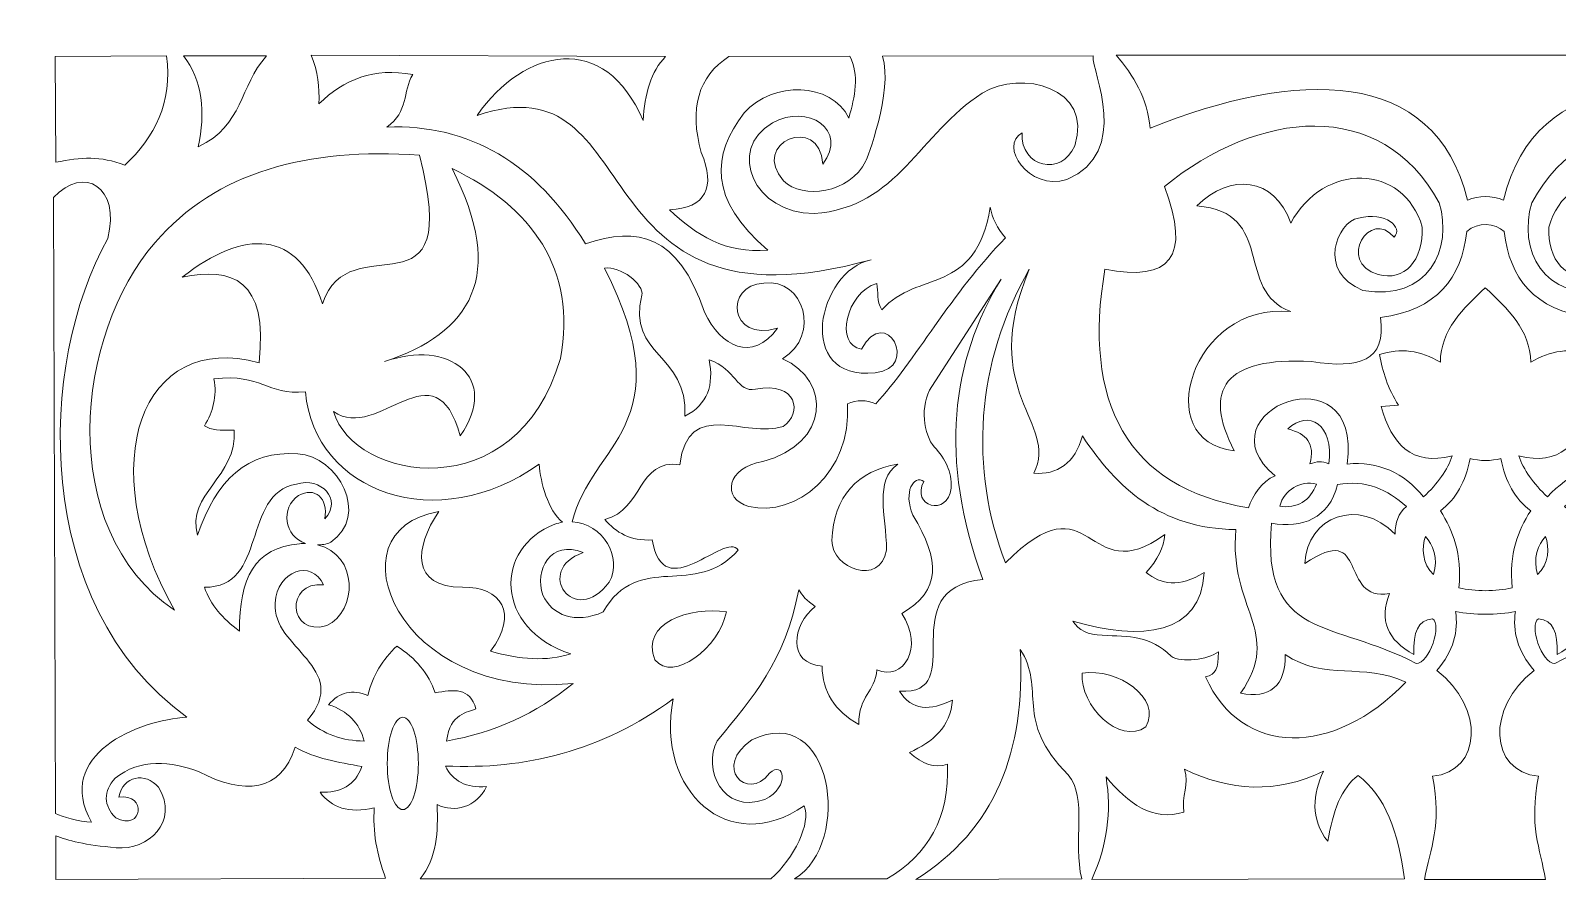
# Model space of a CAD drawing. Header units: centimetres. Extents: x -141 to 141, y -85 to 87.
# Drawn here: x -141.2 to 7, y -84.6 to -2.2 of the extents above; entities that cross this region are included whole.
import ezdxf

# ---------------------------------------------------------------- set-up
doc = ezdxf.new("R2010")
doc.units = ezdxf.units.CM
doc.header["$MEASUREMENT"] = 0
doc.layers.add('layer 1', color=7, linetype='Continuous')

msp = doc.modelspace()

# ---------------------------------------------------------------- linework, layer by layer
at = {"layer": 'layer 1', "color": 177, "lineweight": 9}
msp.add_ellipse((-105.09187, -73.33077), major_axis=(0, 4.47896), ratio=0.336502224, dxfattribs=at)
for points, knots in [([(-113.99795, -4.59112), (-113.27625, -6.16695), (-113.18507, -7.71168), (-113.23066, -9.31891), (-113.23066, -9.31891), (-110.81507, -6.92057), (-107.8646, -5.77394), (-104.13276, -6.45735), (-104.13276, -6.45735), (-105.13759, -8.1576), (-104.49822, -10.04462), (-106.65386, -11.5584), (-106.65386, -11.5584), (-98.61572, -11.268), (-92.18516, -15.04174), (-87.36192, -22.88022), (-87.36192, -22.88022), (-82.28782, -21.23099), (-78.41922, -21.90394), (-75.79772, -29.53646), (-75.79772, -29.53646), (-74.25442, -32.87606), (-71.16668, -34.41483), (-68.72766, -31.09166), (-68.72766, -31.09166), (-73.43745, -32.4284), (-73.95209, -26.91734), (-70.03969, -26.70484), (-70.03969, -26.70484), (-66.18427, -26.20587), (-64.45761, -31.74426), (-68.23107, -34.04537), (-68.23107, -34.04537), (-63.48671, -36.17613), (-63.60669, -42.27293), (-70.15263, -44.03089), (-70.15263, -44.03089), (-73.64502, -44.53814), (-74.1977, -47.67092), (-71.4954, -48.38689), (-71.4954, -48.38689), (-66.96501, -49.50547), (-61.49305, -45.09423), (-61.93163, -38.43218), (-61.93163, -38.43218), (-61.01836, -37.99571), (-60.10509, -38.04687), (-59.1913, -38.43218), (-59.1913, -38.43218), (-55.43461, -34.36265), (-51.81494, -27.62241), (-46.58577, -22.32035), (-46.58577, -22.32035), (-47.40787, -21.36674), (-47.90113, -20.37127), (-48.06555, -19.33438), (-48.06555, -19.33438), (-49.51716, -27.97124), (-55.08951, -25.39978), (-58.58843, -29.28763), (-58.58843, -29.28763), (-59.13662, -28.43736), (-58.91727, -27.58723), (-59.08169, -26.73711), (-59.08169, -26.73711), (-62.07864, -27.63665), (-63.20243, -32.75441), (-60.56147, -33.11327), (-60.56147, -33.11327), (-58.20798, -28.63895), (-54.84583, -34.9747), (-59.24611, -35.41495), (-59.24611, -35.41495), (-67.1617, -36.23572), (-64.79285, -25.50443), (-59.62976, -24.43542), (-59.62976, -24.43542), (-88.49468, -32.46023), (-80.96657, -4.71059), (-97.8848, -10.43866), (-97.8848, -10.43866), (-93.33136, -3.86294), (-85.46661, -2.19059), (-81.77164, -10.93632), (-81.77164, -10.93632), (-81.60415, -8.33434), (-80.98988, -6.15126), (-79.57938, -4.71553), (-79.57938, -4.71553), (-79.57938, -4.71553), (-113.99795, -4.59112), (-113.99795, -4.59112)], [0, 0, 0, 0, 0.041666667, 0.041666667, 0.041666667, 0.041666667, 0.083333333, 0.083333333, 0.083333333, 0.083333333, 0.125, 0.125, 0.125, 0.125, 0.166666667, 0.166666667, 0.166666667, 0.166666667, 0.208333333, 0.208333333, 0.208333333, 0.208333333, 0.25, 0.25, 0.25, 0.25, 0.291666667, 0.291666667, 0.291666667, 0.291666667, 0.333333333, 0.333333333, 0.333333333, 0.333333333, 0.375, 0.375, 0.375, 0.375, 0.416666667, 0.416666667, 0.416666667, 0.416666667, 0.458333333, 0.458333333, 0.458333333, 0.458333333, 0.5, 0.5, 0.5, 0.5, 0.541666667, 0.541666667, 0.541666667, 0.541666667, 0.583333333, 0.583333333, 0.583333333, 0.583333333, 0.625, 0.625, 0.625, 0.625, 0.666666667, 0.666666667, 0.666666667, 0.666666667, 0.708333333, 0.708333333, 0.708333333, 0.708333333, 0.75, 0.75, 0.75, 0.75, 0.791666667, 0.791666667, 0.791666667, 0.791666667, 0.833333333, 0.833333333, 0.833333333, 0.833333333, 0.875, 0.875, 0.875, 0.875, 0.916666667, 0.916666667, 0.916666667, 0.916666667, 1, 1, 1, 1]), ([(-128.02846, -4.65333), (-128.02846, -4.65333), (-138.82537, -4.71553), (-138.82537, -4.71553), (-138.82537, -4.71553), (-138.82537, -4.71553), (-138.77056, -14.97983), (-138.77056, -14.97983), (-138.77056, -14.97983), (-136.27673, -14.46051), (-134.46926, -14.34321), (-132.07634, -15.26688), (-132.07634, -15.26688), (-129.18964, -12.53468), (-127.40727, -9.20976), (-128.02846, -4.65333)], [0, 0, 0, 0, 0.2, 0.2, 0.2, 0.2, 0.4, 0.4, 0.4, 0.4, 0.6, 0.6, 0.6, 0.6, 1, 1, 1, 1]), ([(-126.38426, -4.65333), (-124.58101, -6.98336), (-124.19532, -10.17776), (-124.95928, -13.48684), (-124.95928, -13.48684), (-120.52865, -11.38529), (-120.97684, -7.59773), (-118.32768, -4.65333), (-118.32768, -4.65333), (-118.32768, -4.65333), (-126.38426, -4.65333), (-126.38426, -4.65333)], [0, 0, 0, 0, 0.25, 0.25, 0.25, 0.25, 0.5, 0.5, 0.5, 0.5, 1, 1, 1, 1]), ([(-61.7976, -10.68051), (-61.20728, -8.59339), (-60.77076, -6.52956), (-61.69457, -4.67187), (-61.69457, -4.67187), (-61.69457, -4.67187), (-73.43719, -4.70681), (-73.43719, -4.70681), (-73.43719, -4.70681), (-76.41532, -6.65139), (-77.31053, -9.76164), (-76.12272, -14.03799), (-76.12272, -14.03799), (-74.7076, -17.34605), (-75.68593, -19.45981), (-79.19573, -19.58321), (-79.19573, -19.58321), (-76.64133, -22.041), (-73.75054, -23.87889), (-69.65937, -23.5023), (-69.65937, -23.5023), (-75.44275, -18.59806), (-75.09535, -14.26415), (-71.96125, -10.18982), (-71.96125, -10.18982), (-69.08896, -7.0247), (-63.55445, -7.18926), (-61.7976, -10.68051)], [0, 0, 0, 0, 0.125, 0.125, 0.125, 0.125, 0.25, 0.25, 0.25, 0.25, 0.375, 0.375, 0.375, 0.375, 0.5, 0.5, 0.5, 0.5, 0.625, 0.625, 0.625, 0.625, 0.75, 0.75, 0.75, 0.75, 1, 1, 1, 1]), ([(-60.13958, -14.85182), (-61.71114, -18.0505), (-66.32572, -18.59032), (-68.12491, -16.78429), (-68.12491, -16.78429), (-71.4598, -13.09208), (-64.62881, -10.21032), (-64.3156, -15.16863), (-64.3156, -15.16863), (-61.81856, -11.84502), (-65.8078, -9.20264), (-69.22361, -11.16306), (-69.22361, -11.16306), (-73.72352, -13.76125), (-70.9819, -19.97099), (-65.16523, -19.95645), (-65.16523, -19.95645), (-56.99904, -19.3758), (-54.94379, -12.15649), (-48.86025, -8.27897), (-48.86025, -8.27897), (-45.04312, -5.94269), (-38.04579, -7.73349), (-39.87298, -13.36809), (-39.87298, -13.36809), (-41.13149, -16.38546), (-45.18321, -15.49711), (-44.97, -12.12394), (-44.97, -12.12394), (-47.29032, -13.34716), (-44.36738, -17.78456), (-40.64028, -16.66511), (-40.64028, -16.66511), (-34.35582, -13.96939), (-38.19779, -6.23367), (-38.09074, -4.65333), (-38.09074, -4.65333), (-38.09074, -4.65333), (-58.54085, -4.68428), (-58.54085, -4.68428), (-58.54085, -4.68428), (-57.43435, -8.07141), (-60.13958, -14.85182), (-60.13958, -14.85182)], [0, 0, 0, 0, 0.083333333, 0.083333333, 0.083333333, 0.083333333, 0.166666667, 0.166666667, 0.166666667, 0.166666667, 0.25, 0.25, 0.25, 0.25, 0.333333333, 0.333333333, 0.333333333, 0.333333333, 0.416666667, 0.416666667, 0.416666667, 0.416666667, 0.5, 0.5, 0.5, 0.5, 0.583333333, 0.583333333, 0.583333333, 0.583333333, 0.666666667, 0.666666667, 0.666666667, 0.666666667, 0.75, 0.75, 0.75, 0.75, 0.833333333, 0.833333333, 0.833333333, 0.833333333, 1, 1, 1, 1]), ([(1.75395, -18.65009), (4.907, -5.63266), (18.45602, -5.94734), (32.55529, -11.68281), (32.55529, -11.68281), (32.82599, -8.72474), (34.18271, -6.54863), (35.84369, -4.59112), (35.84369, -4.59112), (35.84369, -4.59112), (-35.84367, -4.59112), (-35.84367, -4.59112), (-35.84367, -4.59112), (-34.18269, -6.54863), (-32.82597, -8.72474), (-32.55527, -11.68281), (-32.55527, -11.68281), (-18.456, -5.94734), (-4.90698, -5.63266), (-1.75393, -18.65009), (-1.75393, -18.65009), (-0.60875, -18.1937), (0.58022, -18.20504), (1.75395, -18.65009)], [0, 0, 0, 0, 0.142857143, 0.142857143, 0.142857143, 0.142857143, 0.285714286, 0.285714286, 0.285714286, 0.285714286, 0.428571429, 0.428571429, 0.428571429, 0.428571429, 0.571428571, 0.571428571, 0.571428571, 0.571428571, 0.714285714, 0.714285714, 0.714285714, 0.714285714, 1, 1, 1, 1]), ([(-0.02752, -27.15614), (2.09188, -29.16728), (4.35765, -31.21404), (4.38467, -34.38867), (4.38467, -34.38867), (6.28472, -33.22736), (8.25763, -32.97868), (10.30379, -33.64218), (10.30379, -33.64218), (9.98033, -35.28007), (9.49641, -36.91826), (8.44036, -38.5566), (8.44036, -38.5566), (8.44036, -38.5566), (10.13937, -38.68101), (10.13937, -38.68101), (10.13937, -38.68101), (9.11674, -42.31014), (7.18032, -44.48756), (3.23373, -43.47101), (3.23373, -43.47101), (3.69037, -44.83944), (4.62195, -46.16674), (6.02887, -47.45232), (6.02887, -47.45232), (8.09078, -45.18318), (10.55426, -44.12173), (13.41957, -44.26809), (13.41957, -44.26809), (11.92174, -33.46456), (27.68774, -38.06809), (20.59924, -45.76108), (20.59924, -45.76108), (21.84289, -46.39987), (22.57945, -47.37092), (23.01893, -48.50985), (23.01893, -48.50985), (34.80249, -46.61236), (39.1504, -38.21445), (36.93982, -25.36854), (36.93982, -25.36854), (30.61887, -26.57112), (28.56119, -24.24385), (31.15541, -17.318), (31.15541, -17.318), (22.11808, -9.95044), (10.15192, -8.55541), (4.49428, -18.89892), (4.49428, -18.89892), (3.12091, -23.41131), (5.59144, -28.50422), (11.89318, -27.42139), (11.89318, -27.42139), (16.4251, -25.57565), (14.39687, -20.7746), (12.33163, -20.39191), (12.33163, -20.39191), (9.70066, -19.76852), (7.92853, -21.27474), (8.87881, -22.25814), (8.87881, -22.25814), (11.13216, -19.40065), (14.53094, -24.66957), (10.4134, -25.8662), (10.4134, -25.8662), (7.90164, -26.58144), (6.00147, -24.5078), (6.13848, -21.26282), (6.13848, -21.26282), (7.95184, -15.06006), (15.70698, -14.94073), (18.90843, -20.88957), (18.90843, -20.88957), (20.46594, -16.39258), (24.79579, -15.98358), (28.00634, -19.20996), (28.00634, -19.20996), (20.31522, -19.83204), (24.40741, -27.42139), (18.90843, -29.47425), (18.90843, -29.47425), (28.53186, -28.49942), (32.65146, -42.12308), (24.3891, -42.97335), (24.3891, -42.97335), (27.47901, -37.03759), (25.33707, -33.83389), (16.88059, -34.32646), (16.88059, -34.32646), (12.25813, -35.0215), (9.62728, -34.35829), (10.19417, -30.03412), (10.19417, -30.03412), (4.6815, -29.34184), (2.35208, -26.20572), (1.80876, -21.69827), (1.80876, -21.69827), (0.93377, -20.88245), (-0.75115, -20.72853), (-1.80874, -21.69827), (-1.80874, -21.69827), (-2.35207, -26.20572), (-4.68148, -29.34184), (-10.19416, -30.03412), (-10.19416, -30.03412), (-9.62727, -34.35829), (-12.25811, -35.0215), (-16.88057, -34.32646), (-16.88057, -34.32646), (-25.33705, -33.83389), (-27.479, -37.03759), (-24.38908, -42.97335), (-24.38908, -42.97335), (-32.65144, -42.12308), (-28.53185, -28.49942), (-18.90841, -29.47425), (-18.90841, -29.47425), (-24.40739, -27.42139), (-20.3152, -19.83204), (-28.00632, -19.20996), (-28.00632, -19.20996), (-24.79577, -15.98358), (-20.46592, -16.39258), (-18.90841, -20.88957), (-18.90841, -20.88957), (-15.70696, -14.94073), (-7.95182, -15.06006), (-6.13846, -21.26282), (-6.13846, -21.26282), (-6.00145, -24.5078), (-7.90162, -26.58144), (-10.41338, -25.8662), (-10.41338, -25.8662), (-14.53092, -24.66957), (-11.13214, -19.40065), (-8.8788, -22.25814), (-8.8788, -22.25814), (-7.92852, -21.27474), (-9.70064, -19.76852), (-12.33162, -20.39191), (-12.33162, -20.39191), (-14.39685, -20.7746), (-16.42508, -25.57565), (-11.89316, -27.42139), (-11.89316, -27.42139), (-5.59142, -28.50422), (-3.1209, -23.41131), (-4.49426, -18.89892), (-4.49426, -18.89892), (-10.1519, -8.55541), (-22.11806, -9.95044), (-31.1554, -17.318), (-31.1554, -17.318), (-28.56117, -24.24385), (-30.61885, -26.57112), (-36.9398, -25.36854), (-36.9398, -25.36854), (-39.15038, -38.21445), (-34.80247, -46.61236), (-23.01891, -48.50985), (-23.01891, -48.50985), (-22.57943, -47.37092), (-21.77437, -45.92067), (-20.42802, -45.41879), (-20.42802, -45.41879), (-27.92757, -39.16399), (-11.92172, -32.84816), (-13.41955, -44.26809), (-13.41955, -44.26809), (-10.41735, -43.98467), (-7.88536, -45.11473), (-6.02885, -47.45232), (-6.02885, -47.45232), (-4.62193, -46.16674), (-3.69035, -44.83944), (-3.23371, -43.47101), (-3.23371, -43.47101), (-7.1803, -44.48756), (-9.11672, -42.31014), (-10.13935, -38.68101), (-10.13935, -38.68101), (-10.13935, -38.68101), (-8.44034, -38.5566), (-8.44034, -38.5566), (-8.44034, -38.5566), (-9.4964, -36.91826), (-9.98031, -35.28007), (-10.30377, -33.64218), (-10.30377, -33.64218), (-8.25761, -32.97868), (-6.2847, -33.22736), (-4.38465, -34.38867), (-4.38465, -34.38867), (-4.35763, -31.21404), (-2.14693, -29.16728), (-0.02752, -27.15614)], [0, 0, 0, 0, 0.02, 0.02, 0.02, 0.02, 0.04, 0.04, 0.04, 0.04, 0.06, 0.06, 0.06, 0.06, 0.08, 0.08, 0.08, 0.08, 0.1, 0.1, 0.1, 0.1, 0.12, 0.12, 0.12, 0.12, 0.14, 0.14, 0.14, 0.14, 0.16, 0.16, 0.16, 0.16, 0.18, 0.18, 0.18, 0.18, 0.2, 0.2, 0.2, 0.2, 0.22, 0.22, 0.22, 0.22, 0.24, 0.24, 0.24, 0.24, 0.26, 0.26, 0.26, 0.26, 0.28, 0.28, 0.28, 0.28, 0.3, 0.3, 0.3, 0.3, 0.32, 0.32, 0.32, 0.32, 0.34, 0.34, 0.34, 0.34, 0.36, 0.36, 0.36, 0.36, 0.38, 0.38, 0.38, 0.38, 0.4, 0.4, 0.4, 0.4, 0.42, 0.42, 0.42, 0.42, 0.44, 0.44, 0.44, 0.44, 0.46, 0.46, 0.46, 0.46, 0.48, 0.48, 0.48, 0.48, 0.5, 0.5, 0.5, 0.5, 0.52, 0.52, 0.52, 0.52, 0.54, 0.54, 0.54, 0.54, 0.56, 0.56, 0.56, 0.56, 0.58, 0.58, 0.58, 0.58, 0.6, 0.6, 0.6, 0.6, 0.62, 0.62, 0.62, 0.62, 0.64, 0.64, 0.64, 0.64, 0.66, 0.66, 0.66, 0.66, 0.68, 0.68, 0.68, 0.68, 0.7, 0.7, 0.7, 0.7, 0.72, 0.72, 0.72, 0.72, 0.74, 0.74, 0.74, 0.74, 0.76, 0.76, 0.76, 0.76, 0.78, 0.78, 0.78, 0.78, 0.8, 0.8, 0.8, 0.8, 0.82, 0.82, 0.82, 0.82, 0.84, 0.84, 0.84, 0.84, 0.86, 0.86, 0.86, 0.86, 0.88, 0.88, 0.88, 0.88, 0.9, 0.9, 0.9, 0.9, 0.92, 0.92, 0.92, 0.92, 0.94, 0.94, 0.94, 0.94, 0.96, 0.96, 0.96, 0.96, 1, 1, 1, 1]), ([(-127.26116, -58.4631), (-138.88325, -50.54236), (-136.87064, -31.61039), (-129.12459, -22.75581), (-129.12459, -22.75581), (-123.21482, -15.88199), (-114.35432, -13.53887), (-103.47508, -14.29554), (-103.47508, -14.29554), (-99.16366, -30.92582), (-110.30772, -20.74452), (-112.90182, -28.72776), (-112.90182, -28.72776), (-115.206, -21.35831), (-120.57245, -21.49842), (-126.49387, -26.11503), (-126.49387, -26.11503), (-121.69099, -25.18278), (-118.1365, -26.2486), (-119.04016, -34.45088), (-119.04016, -34.45088), (-130.41267, -31.26796), (-135.27881, -44.18393), (-127.26116, -58.4631)], [0, 0, 0, 0, 0.142857143, 0.142857143, 0.142857143, 0.142857143, 0.285714286, 0.285714286, 0.285714286, 0.285714286, 0.428571429, 0.428571429, 0.428571429, 0.428571429, 0.571428571, 0.571428571, 0.571428571, 0.571428571, 0.714285714, 0.714285714, 0.714285714, 0.714285714, 1, 1, 1, 1]), ([(-138.79176, -78.18788), (-138.19269, -78.47365), (-136.49793, -79.01623), (-135.29965, -79.04521), (-135.29965, -79.04521), (-139.00015, -72.4791), (-130.76903, -69.11901), (-126.04171, -68.83728), (-126.04171, -68.83728), (-141.22674, -57.90905), (-140.52155, -34.42995), (-133.72835, -22.38256), (-133.72835, -22.38256), (-132.47689, -17.33268), (-136.05776, -15.25933), (-138.98979, -18.40126), (-138.98979, -18.40126), (-138.98979, -18.40126), (-138.79176, -78.18788), (-138.79176, -78.18788)], [0, 0, 0, 0, 0.166666667, 0.166666667, 0.166666667, 0.166666667, 0.333333333, 0.333333333, 0.333333333, 0.333333333, 0.5, 0.5, 0.5, 0.5, 0.666666667, 0.666666667, 0.666666667, 0.666666667, 1, 1, 1, 1]), ([(-100.31409, -15.59667), (-94.9867, -26.01329), (-98.46116, -31.54106), (-106.87309, -34.32646), (-106.87309, -34.32646), (-100.60618, -32.09381), (-95.5527, -35.86596), (-99.529, -41.54257), (-99.529, -41.54257), (-101.95278, -32.56095), (-107.43934, -42.20607), (-111.80569, -39.17867), (-111.80569, -39.17867), (-109.91473, -45.91238), (-94.06997, -48.7222), (-89.79121, -34.01019), (-89.79121, -34.01019), (-88.18351, -25.3838), (-92.56817, -19.24601), (-100.31409, -15.59667)], [0, 0, 0, 0, 0.166666667, 0.166666667, 0.166666667, 0.166666667, 0.333333333, 0.333333333, 0.333333333, 0.333333333, 0.5, 0.5, 0.5, 0.5, 0.666666667, 0.666666667, 0.666666667, 0.666666667, 1, 1, 1, 1]), ([(-88.63825, -49.87175), (-85.68252, -50.05871), (-83.71664, -53.32499), (-85.06004, -55.72596), (-85.06004, -55.72596), (-88.39492, -60.25478), (-92.4697, -54.55956), (-87.58115, -52.8644), (-87.58115, -52.8644), (-90.79323, -51.57925), (-92.31117, -54.54503), (-91.49982, -56.99976), (-91.49982, -56.99976), (-90.58232, -58.95103), (-88.36253, -59.83473), (-85.63551, -58.62109), (-85.63551, -58.62109), (-82.24275, -52.63228), (-76.65682, -57.40252), (-72.55132, -52.62661), (-72.55132, -52.62661), (-73.8193, -50.72157), (-79.82626, -58.20221), (-80.88193, -51.63129), (-80.88193, -51.63129), (-82.99237, -51.76413), (-84.39903, -50.9236), (-85.48569, -49.64064), (-85.48569, -49.64064), (-81.74027, -48.72118), (-82.311, -43.73104), (-78.20921, -44.34192), (-78.20921, -44.34192), (-77.38775, -37.72667), (-71.74203, -41.88471), (-68.17959, -40.60945), (-68.17959, -40.60945), (-66.27903, -39.40629), (-66.78138, -36.18441), (-70.86512, -37.0014), (-70.86512, -37.0014), (-72.6375, -37.35924), (-72.76491, -35.03139), (-75.35926, -34.13984), (-75.35926, -34.13984), (-74.87714, -36.5892), (-75.49385, -38.497), (-77.71595, -39.61413), (-77.71595, -39.61413), (-77.38109, -33.58011), (-83.32518, -33.80017), (-81.8915, -27.87182), (-81.8915, -27.87182), (-81.64154, -26.83783), (-83.99771, -25.00008), (-85.51617, -25.26185), (-85.51617, -25.26185), (-77.76017, -40.48977), (-86.8946, -42.35528), (-88.63825, -49.87175)], [0, 0, 0, 0, 0.0625, 0.0625, 0.0625, 0.0625, 0.125, 0.125, 0.125, 0.125, 0.1875, 0.1875, 0.1875, 0.1875, 0.25, 0.25, 0.25, 0.25, 0.3125, 0.3125, 0.3125, 0.3125, 0.375, 0.375, 0.375, 0.375, 0.4375, 0.4375, 0.4375, 0.4375, 0.5, 0.5, 0.5, 0.5, 0.5625, 0.5625, 0.5625, 0.5625, 0.625, 0.625, 0.625, 0.625, 0.6875, 0.6875, 0.6875, 0.6875, 0.75, 0.75, 0.75, 0.75, 0.8125, 0.8125, 0.8125, 0.8125, 0.875, 0.875, 0.875, 0.875, 1, 1, 1, 1]), ([(-67.07107, -84.52818), (-67.07107, -84.52818), (-58.09517, -84.52818), (-58.09517, -84.52818), (-58.09517, -84.52818), (-54.08762, -82.18275), (-52.00023, -78.55899), (-52.23086, -73.39298), (-52.23086, -73.39298), (-53.45517, -73.86041), (-54.67897, -73.38819), (-55.9029, -72.27324), (-55.9029, -72.27324), (-53.66633, -71.22879), (-51.92584, -69.80063), (-51.7376, -67.1722), (-51.7376, -67.1722), (-53.88556, -68.24063), (-55.692, -68.23148), (-56.88942, -66.30129), (-56.88942, -66.30129), (-49.9656, -66.79895), (-57.74981, -56.33757), (-48.77804, -55.47713), (-48.77804, -55.47713), (-53.10294, -43.68485), (-51.85047, -34.24327), (-47.01128, -26.31402), (-47.01128, -26.31402), (-47.01128, -26.31402), (-53.75878, -36.74734), (-53.75878, -36.74734), (-53.75878, -36.74734), (-54.95301, -38.57767), (-54.52608, -41.47499), (-53.50537, -42.59647), (-53.50537, -42.59647), (-52.39336, -43.84499), (-51.79445, -44.95993), (-51.85746, -46.59696), (-51.85746, -46.59696), (-52.1749, -49.43148), (-55.85885, -48.39357), (-54.50546, -45.95729), (-54.50546, -45.95729), (-55.49134, -45.28609), (-56.54598, -46.96279), (-55.58213, -49.22422), (-55.58213, -49.22422), (-52.93233, -53.66699), (-52.81465, -56.52826), (-56.6702, -58.77414), (-56.6702, -58.77414), (-54.45501, -62.11781), (-56.50936, -65.37108), (-59.08169, -64.24843), (-59.08169, -64.24843), (-59.2552, -66.44823), (-60.82654, -66.64954), (-60.8355, -69.5361), (-60.8355, -69.5361), (-63.19244, -68.23002), (-64.37975, -66.34286), (-64.39793, -63.87518), (-64.39793, -63.87518), (-67.793, -63.66603), (-67.32868, -59.85086), (-65.05561, -58.08986), (-65.05561, -58.08986), (-65.88399, -57.54176), (-66.36739, -57.01023), (-66.64501, -56.47245), (-66.64501, -56.47245), (-68.06191, -63.52447), (-71.07372, -66.85564), (-74.56444, -71.12182), (-74.56444, -71.12182), (-76.01464, -73.85649), (-74.08681, -78.26872), (-69.94685, -76.83447), (-69.94685, -76.83447), (-67.42536, -75.54744), (-68.10148, -72.94837), (-69.5084, -74.28395), (-69.5084, -74.28395), (-71.70049, -77.13328), (-75.04841, -73.59472), (-71.2074, -71.04914), (-71.2074, -71.04914), (-63.44455, -67.21807), (-61.32533, -80.9832), (-67.07107, -84.52818)], [0, 0, 0, 0, 0.041666667, 0.041666667, 0.041666667, 0.041666667, 0.083333333, 0.083333333, 0.083333333, 0.083333333, 0.125, 0.125, 0.125, 0.125, 0.166666667, 0.166666667, 0.166666667, 0.166666667, 0.208333333, 0.208333333, 0.208333333, 0.208333333, 0.25, 0.25, 0.25, 0.25, 0.291666667, 0.291666667, 0.291666667, 0.291666667, 0.333333333, 0.333333333, 0.333333333, 0.333333333, 0.375, 0.375, 0.375, 0.375, 0.416666667, 0.416666667, 0.416666667, 0.416666667, 0.458333333, 0.458333333, 0.458333333, 0.458333333, 0.5, 0.5, 0.5, 0.5, 0.541666667, 0.541666667, 0.541666667, 0.541666667, 0.583333333, 0.583333333, 0.583333333, 0.583333333, 0.625, 0.625, 0.625, 0.625, 0.666666667, 0.666666667, 0.666666667, 0.666666667, 0.708333333, 0.708333333, 0.708333333, 0.708333333, 0.75, 0.75, 0.75, 0.75, 0.791666667, 0.791666667, 0.791666667, 0.791666667, 0.833333333, 0.833333333, 0.833333333, 0.833333333, 0.875, 0.875, 0.875, 0.875, 0.916666667, 0.916666667, 0.916666667, 0.916666667, 1, 1, 1, 1]), ([(-44.28389, -25.36854), (-49.49962, -34.35742), (-50.1208, -44.82883), (-46.58577, -53.85972), (-46.58577, -53.85972), (-38.09074, -45.29568), (-38.85803, -56.7005), (-31.1303, -51.12258), (-31.1303, -51.12258), (-31.2216, -52.34581), (-31.8246, -53.56918), (-32.93892, -54.79284), (-32.93892, -54.79284), (-31.50536, -55.9588), (-29.75155, -56.29208), (-27.29383, -54.79284), (-27.29383, -54.79284), (-27.66134, -60.8815), (-33.35675, -61.47757), (-40.06378, -59.52064), (-40.06378, -59.52064), (-39.49062, -60.36698), (-38.59104, -60.87525), (-37.21384, -60.88921), (-37.21384, -60.88921), (-34.55712, -61.01101), (-32.48817, -60.90927), (-30.51283, -62.92739), (-30.51283, -62.92739), (-29.48981, -63.59438), (-26.97408, -63.24468), (-25.92367, -62.50661), (-25.92367, -62.50661), (-25.94825, -64.12983), (-26.11997, -64.67051), (-27.18422, -64.93272), (-27.18422, -64.93272), (-23.64484, -72.73457), (-14.73875, -72.7241), (-7.72786, -65.43038), (-7.72786, -65.43038), (-11.91147, -63.48115), (-15.54702, -65.38881), (-19.45648, -62.75544), (-19.45648, -62.75544), (-19.33675, -65.75435), (-21.00874, -67.14182), (-23.77263, -66.50274), (-23.77263, -66.50274), (-19.61206, -60.52337), (-24.96032, -58.3493), (-24.22466, -50.62492), (-24.22466, -50.62492), (-31.53994, -50.55559), (-35.76825, -46.59405), (-39.13207, -41.54257), (-39.13207, -41.54257), (-39.79884, -44.16053), (-41.61668, -45.36312), (-43.84544, -45.15063), (-43.84544, -45.15063), (-41.36096, -40.174), (-49.34442, -37.43685), (-44.28389, -25.36854)], [0, 0, 0, 0, 0.058823529, 0.058823529, 0.058823529, 0.058823529, 0.117647059, 0.117647059, 0.117647059, 0.117647059, 0.176470588, 0.176470588, 0.176470588, 0.176470588, 0.235294118, 0.235294118, 0.235294118, 0.235294118, 0.294117647, 0.294117647, 0.294117647, 0.294117647, 0.352941176, 0.352941176, 0.352941176, 0.352941176, 0.411764706, 0.411764706, 0.411764706, 0.411764706, 0.470588235, 0.470588235, 0.470588235, 0.470588235, 0.529411765, 0.529411765, 0.529411765, 0.529411765, 0.588235294, 0.588235294, 0.588235294, 0.588235294, 0.647058824, 0.647058824, 0.647058824, 0.647058824, 0.705882353, 0.705882353, 0.705882353, 0.705882353, 0.764705882, 0.764705882, 0.764705882, 0.764705882, 0.823529412, 0.823529412, 0.823529412, 0.823529412, 0.882352941, 0.882352941, 0.882352941, 0.882352941, 1, 1, 1, 1]), ([(-89.59858, -49.91922), (-90.98842, -48.75973), (-91.73114, -46.081), (-91.85607, -44.27972), (-91.85607, -44.27972), (-101.6621, -51.2935), (-113.69805, -47.08677), (-114.54602, -37.25023), (-114.54602, -37.25023), (-118.41014, -37.61621), (-118.71094, -35.45289), (-123.4247, -36.00607), (-123.4247, -36.00607), (-123.11378, -37.69673), (-123.49743, -39.18958), (-124.35641, -40.54725), (-124.35641, -40.54725), (-123.6347, -41.03575), (-122.94066, -40.96235), (-121.45166, -40.9827), (-121.45166, -40.9827), (-121.13152, -45.5387), (-126.15632, -47.1282), (-125.01409, -51.18479), (-125.01409, -51.18479), (-123.23774, -45.80642), (-120.1322, -42.91565), (-115.28604, -43.28352), (-115.28604, -43.28352), (-111.34047, -43.50357), (-108.26515, -49.26347), (-112.09445, -51.85686), (-112.09445, -51.85686), (-112.53063, -52.10074), (-112.97105, -52.09065), (-113.375, -52.11991), (-113.375, -52.11991), (-109.38847, -53.05413), (-109.48342, -58.54771), (-112.46337, -59.95609), (-112.46337, -59.95609), (-116.24784, -61.05345), (-116.52623, -55.59486), (-112.79195, -56.0056), (-112.79195, -56.0056), (-113.90844, -53.44781), (-117.31145, -54.59982), (-117.47818, -57.77751), (-117.47818, -57.77751), (-117.84261, -62.11273), (-110.01179, -64.07474), (-114.35087, -69.12811), (-114.35087, -69.12811), (-112.7785, -70.51311), (-110.92609, -71.14667), (-108.84152, -71.15786), (-108.84152, -71.15786), (-109.29828, -69.3986), (-110.44961, -68.22217), (-112.29511, -67.62916), (-112.29511, -67.62916), (-111.25135, -66.38239), (-109.96762, -66.13778), (-108.48515, -66.72366), (-108.48515, -66.72366), (-107.99816, -64.78795), (-107.03149, -63.21633), (-105.66734, -61.94674), (-105.66734, -61.94674), (-103.84028, -63.08581), (-102.59804, -64.59973), (-101.94036, -66.48864), (-101.94036, -66.48864), (-100.22074, -66.1292), (-98.53864, -65.94766), (-97.99441, -68.04311), (-97.99441, -68.04311), (-98.75261, -68.39296), (-100.52486, -68.3992), (-100.84436, -71.1535), (-100.84436, -71.1535), (-96.25673, -70.33186), (-92.13266, -68.53292), (-88.56767, -65.5548), (-88.56767, -65.5548), (-105.59435, -67.37946), (-112.35798, -50.63204), (-101.61165, -48.8831), (-101.61165, -48.8831), (-103.95207, -52.41964), (-104.35134, -56.20981), (-99.30977, -56.22362), (-99.30977, -56.22362), (-95.50532, -56.1354), (-93.83039, -58.76949), (-96.56944, -62.4444), (-96.56944, -62.4444), (-93.76239, -63.23465), (-91.10235, -63.44656), (-88.78689, -62.69324), (-88.78689, -62.69324), (-96.22229, -60.26713), (-96.28926, -52.38548), (-90.3266, -50.09629), (-90.3266, -50.09629), (-90.08029, -50.0159), (-89.83726, -49.95746), (-89.59858, -49.91922)], [0, 0, 0, 0, 0.035714286, 0.035714286, 0.035714286, 0.035714286, 0.071428571, 0.071428571, 0.071428571, 0.071428571, 0.107142857, 0.107142857, 0.107142857, 0.107142857, 0.142857143, 0.142857143, 0.142857143, 0.142857143, 0.178571429, 0.178571429, 0.178571429, 0.178571429, 0.214285714, 0.214285714, 0.214285714, 0.214285714, 0.25, 0.25, 0.25, 0.25, 0.285714286, 0.285714286, 0.285714286, 0.285714286, 0.321428571, 0.321428571, 0.321428571, 0.321428571, 0.357142857, 0.357142857, 0.357142857, 0.357142857, 0.392857143, 0.392857143, 0.392857143, 0.392857143, 0.428571429, 0.428571429, 0.428571429, 0.428571429, 0.464285714, 0.464285714, 0.464285714, 0.464285714, 0.5, 0.5, 0.5, 0.5, 0.535714286, 0.535714286, 0.535714286, 0.535714286, 0.571428571, 0.571428571, 0.571428571, 0.571428571, 0.607142857, 0.607142857, 0.607142857, 0.607142857, 0.642857143, 0.642857143, 0.642857143, 0.642857143, 0.678571429, 0.678571429, 0.678571429, 0.678571429, 0.714285714, 0.714285714, 0.714285714, 0.714285714, 0.75, 0.75, 0.75, 0.75, 0.785714286, 0.785714286, 0.785714286, 0.785714286, 0.821428571, 0.821428571, 0.821428571, 0.821428571, 0.857142857, 0.857142857, 0.857142857, 0.857142857, 0.892857143, 0.892857143, 0.892857143, 0.892857143, 0.928571429, 0.928571429, 0.928571429, 0.928571429, 1, 1, 1, 1]), ([(-19.18245, -40.85829), (-17.35552, -41.35566), (-16.52701, -42.26726), (-17.03846, -44.26373), (-17.03846, -44.26373), (-16.37745, -44.0351), (-15.90685, -43.9133), (-15.20896, -44.24745), (-15.20896, -44.24745), (-14.70725, -40.40742), (-17.17163, -38.93188), (-19.18245, -40.85829)], [0, 0, 0, 0, 0.25, 0.25, 0.25, 0.25, 0.5, 0.5, 0.5, 0.5, 1, 1, 1, 1]), ([(-57.03994, -44.27972), (-60.93121, -44.92243), (-63.2879, -47.38982), (-63.45232, -51.68245), (-63.45232, -51.68245), (-63.44105, -54.44605), (-58.74099, -56.15821), (-58.13607, -52.61557), (-58.13607, -52.61557), (-58.18307, -49.15155), (-59.35334, -45.9195), (-57.03994, -44.27972)], [0, 0, 0, 0, 0.25, 0.25, 0.25, 0.25, 0.5, 0.5, 0.5, 0.5, 1, 1, 1, 1]), ([(2.57605, -56.28583), (2.31098, -52.9564), (3.12386, -50.71794), (4.38467, -48.82089), (4.38467, -48.82089), (2.84983, -47.64083), (1.92669, -45.98825), (1.48837, -43.7261), (1.48837, -43.7261), (0.65679, -43.9928), (-0.65677, -43.9928), (-1.48835, -43.7261), (-1.48835, -43.7261), (-1.92668, -45.98825), (-2.84981, -47.64083), (-4.38465, -48.82089), (-4.38465, -48.82089), (-3.12384, -50.71794), (-2.31096, -52.9564), (-2.57603, -56.28583), (-2.57603, -56.28583), (-0.97127, -56.65224), (0.97129, -56.65224), (2.57605, -56.28583)], [0, 0, 0, 0, 0.142857143, 0.142857143, 0.142857143, 0.142857143, 0.285714286, 0.285714286, 0.285714286, 0.285714286, 0.428571429, 0.428571429, 0.428571429, 0.428571429, 0.571428571, 0.571428571, 0.571428571, 0.571428571, 0.714285714, 0.714285714, 0.714285714, 0.714285714, 1, 1, 1, 1]), ([(-114.52328, -51.98508), (-116.61994, -51.31903), (-117.00313, -48.46268), (-115.2037, -47.3279), (-115.2037, -47.3279), (-113.66092, -46.43548), (-112.28499, -47.54795), (-112.66505, -49.60096), (-112.66505, -49.60096), (-110.93147, -47.65827), (-113.01591, -45.5153), (-115.42293, -46.20816), (-115.42293, -46.20816), (-120.78527, -47.1734), (-118.17171, -56.32013), (-124.35641, -56.22377), (-124.35641, -56.22377), (-123.72229, -58.01704), (-122.62475, -59.18968), (-120.9584, -60.48355), (-120.9584, -60.48355), (-120.9575, -55.3687), (-119.50116, -52.37197), (-115.11483, -52.00381), (-115.11483, -52.00381), (-114.91078, -51.98852), (-114.71363, -51.98247), (-114.52328, -51.98508)], [0, 0, 0, 0, 0.125, 0.125, 0.125, 0.125, 0.25, 0.25, 0.25, 0.25, 0.375, 0.375, 0.375, 0.375, 0.5, 0.5, 0.5, 0.5, 0.625, 0.625, 0.625, 0.625, 0.75, 0.75, 0.75, 0.75, 1, 1, 1, 1]), ([(-8.76918, -51.06037), (-8.79313, -49.96723), (-8.45315, -49.0626), (-7.67305, -48.38543), (-7.67305, -48.38543), (-9.51816, -46.73678), (-11.63706, -45.76224), (-14.35946, -46.27037), (-14.35946, -46.27037), (-15.15582, -49.49267), (-17.80037, -50.58073), (-20.77184, -50.00284), (-20.77184, -50.00284), (-21.79473, -61.40751), (-14.7426, -59.39302), (-6.74134, -63.62519), (-6.74134, -63.62519), (-5.4165, -63.63144), (-4.20064, -59.82223), (-5.14183, -59.29753), (-5.14183, -59.29753), (-6.58089, -59.45145), (-7.02036, -60.53994), (-6.96056, -62.75544), (-6.96056, -62.75544), (-9.53712, -61.36827), (-10.32272, -59.39825), (-9.31725, -56.8457), (-9.31725, -56.8457), (-14.33257, -57.68216), (-11.26212, -49.68162), (-17.53825, -53.92193), (-17.53825, -53.92193), (-17.32094, -49.32306), (-12.28705, -47.48051), (-8.76918, -51.06037)], [0, 0, 0, 0, 0.1, 0.1, 0.1, 0.1, 0.2, 0.2, 0.2, 0.2, 0.3, 0.3, 0.3, 0.3, 0.4, 0.4, 0.4, 0.4, 0.5, 0.5, 0.5, 0.5, 0.6, 0.6, 0.6, 0.6, 0.7, 0.7, 0.7, 0.7, 0.8, 0.8, 0.8, 0.8, 1, 1, 1, 1]), ([(-16.41625, -46.20772), (-16.98275, -47.8417), (-18.33499, -48.6222), (-19.97958, -48.36232), (-19.97958, -48.36232), (-19.51974, -46.72283), (-17.9767, -45.85875), (-16.41625, -46.20772)], [0, 0, 0, 0, 0.333333333, 0.333333333, 0.333333333, 0.333333333, 1, 1, 1, 1]), ([(8.7692, -51.06037), (8.79315, -49.96723), (8.45317, -49.0626), (7.67307, -48.38543), (7.67307, -48.38543), (9.51818, -46.73678), (11.63707, -45.76224), (14.35948, -46.27037), (14.35948, -46.27037), (15.15584, -49.49267), (17.80039, -50.58073), (20.77186, -50.00284), (20.77186, -50.00284), (21.79474, -61.40751), (14.74261, -59.39302), (6.74135, -63.62519), (6.74135, -63.62519), (5.41652, -63.63144), (4.20066, -59.82223), (5.14185, -59.29753), (5.14185, -59.29753), (6.5809, -59.45145), (7.02038, -60.53994), (6.96058, -62.75544), (6.96058, -62.75544), (9.53713, -61.36827), (10.32274, -59.39825), (9.31727, -56.8457), (9.31727, -56.8457), (14.33259, -57.68216), (11.26214, -49.68162), (17.53827, -53.92193), (17.53827, -53.92193), (17.32096, -49.32306), (12.28707, -47.48051), (8.7692, -51.06037)], [0, 0, 0, 0, 0.1, 0.1, 0.1, 0.1, 0.2, 0.2, 0.2, 0.2, 0.3, 0.3, 0.3, 0.3, 0.4, 0.4, 0.4, 0.4, 0.5, 0.5, 0.5, 0.5, 0.6, 0.6, 0.6, 0.6, 0.7, 0.7, 0.7, 0.7, 0.8, 0.8, 0.8, 0.8, 1, 1, 1, 1]), ([(-5.80962, -51.3092), (-6.23924, -52.27211), (-6.14807, -54.05754), (-5.04233, -54.97946), (-5.04233, -54.97946), (-4.58441, -53.44723), (-5.09829, -52.02881), (-5.80962, -51.3092)], [0, 0, 0, 0, 0.333333333, 0.333333333, 0.333333333, 0.333333333, 1, 1, 1, 1]), ([(5.80964, -51.3092), (6.23926, -52.27211), (6.14809, -54.05754), (5.04235, -54.97946), (5.04235, -54.97946), (4.58443, -53.44723), (5.09831, -52.02881), (5.80964, -51.3092)], [0, 0, 0, 0, 0.333333333, 0.333333333, 0.333333333, 0.333333333, 1, 1, 1, 1]), ([(-73.68151, -58.61542), (-74.36993, -62.11607), (-78.86356, -65.49782), (-80.61443, -63.28072), (-80.61443, -63.28072), (-82.07359, -59.67107), (-77.18453, -58.07939), (-73.68151, -58.61542)], [0, 0, 0, 0, 0.333333333, 0.333333333, 0.333333333, 0.333333333, 1, 1, 1, 1]), ([(5.83115, -84.59112), (5.30499, -81.54948), (4.18363, -79.42714), (5.15196, -74.57493), (5.15196, -74.57493), (0.35408, -74.10823), (0.04803, -67.90823), (4.71351, -64.31064), (4.71351, -64.31064), (3.10119, -62.40269), (2.61715, -60.49518), (2.90489, -58.58752), (2.90489, -58.58752), (1.12175, -58.93373), (-1.12173, -58.93373), (-2.90487, -58.58752), (-2.90487, -58.58752), (-2.61714, -60.49518), (-3.10118, -62.40269), (-4.71349, -64.31064), (-4.71349, -64.31064), (-0.04801, -67.90823), (-0.35406, -74.10823), (-5.15194, -74.57493), (-5.15194, -74.57493), (-4.18361, -79.42714), (-5.38961, -81.54919), (-5.91578, -84.59083), (-5.91578, -84.59083), (-5.91578, -84.59083), (5.83115, -84.59112), (5.83115, -84.59112)], [0, 0, 0, 0, 0.111111111, 0.111111111, 0.111111111, 0.111111111, 0.222222222, 0.222222222, 0.222222222, 0.222222222, 0.333333333, 0.333333333, 0.333333333, 0.333333333, 0.444444444, 0.444444444, 0.444444444, 0.444444444, 0.555555556, 0.555555556, 0.555555556, 0.555555556, 0.666666667, 0.666666667, 0.666666667, 0.666666667, 0.777777778, 0.777777778, 0.777777778, 0.777777778, 1, 1, 1, 1]), ([(-45.1608, -62.25778), (-44.61209, -72.12295), (-47.60815, -79.8142), (-55.30003, -84.59039), (-55.30003, -84.59039), (-55.30003, -84.59039), (-39.18687, -84.52818), (-39.18687, -84.52818), (-39.18687, -84.52818), (-40.09221, -80.91403), (-38.60603, -76.66253), (-40.49494, -74.44165), (-40.49494, -74.44165), (-45.84678, -69.11067), (-42.63969, -66.0731), (-45.1608, -62.25778)], [0, 0, 0, 0, 0.2, 0.2, 0.2, 0.2, 0.4, 0.4, 0.4, 0.4, 0.6, 0.6, 0.6, 0.6, 1, 1, 1, 1]), ([(-39.16318, -64.57153), (-39.36512, -67.72974), (-35.57335, -71.55669), (-32.96645, -69.78464), (-32.96645, -69.78464), (-31.40459, -66.99677), (-35.66017, -64.0355), (-39.16318, -64.57153)], [0, 0, 0, 0, 0.333333333, 0.333333333, 0.333333333, 0.333333333, 1, 1, 1, 1]), ([(-69.36535, -84.52818), (-67.09072, -82.50591), (-65.43244, -79.11398), (-66.13682, -77.43407), (-66.13682, -77.43407), (-73.45133, -82.5104), (-80.55554, -75.98473), (-78.85152, -67.06421), (-78.85152, -67.06421), (-85.8386, -72.19272), (-93.2366, -73.92582), (-100.95397, -73.57961), (-100.95397, -73.57961), (-100.20296, -75.063), (-98.99489, -75.71992), (-96.95308, -75.57026), (-96.95308, -75.57026), (-98.02527, -77.6423), (-99.99447, -78.11961), (-101.7607, -77.3285), (-101.7607, -77.3285), (-101.66671, -79.95358), (-101.7534, -82.48884), (-103.42027, -84.52818), (-103.42027, -84.52818), (-103.42027, -84.52818), (-69.36535, -84.52818), (-69.36535, -84.52818)], [0, 0, 0, 0, 0.125, 0.125, 0.125, 0.125, 0.25, 0.25, 0.25, 0.25, 0.375, 0.375, 0.375, 0.375, 0.5, 0.5, 0.5, 0.5, 0.625, 0.625, 0.625, 0.625, 0.75, 0.75, 0.75, 0.75, 1, 1, 1, 1]), ([(-138.7846, -80.34546), (-137.6384, -80.82002), (-135.92269, -81.2517), (-132.91013, -81.51356), (-132.91013, -81.51356), (-129.7977, -81.79045), (-126.78559, -78.98447), (-128.79575, -75.63246), (-128.79575, -75.63246), (-130.09766, -74.16651), (-132.23499, -74.50168), (-132.65898, -76.60701), (-132.65898, -76.60701), (-129.89111, -76.19481), (-130.29294, -79.95664), (-132.96105, -78.61844), (-132.96105, -78.61844), (-134.1668, -77.45742), (-134.16782, -76.00033), (-133.01586, -74.76155), (-133.01586, -74.76155), (-130.61871, -72.82468), (-127.56746, -73.11595), (-124.84967, -74.13948), (-124.84967, -74.13948), (-120.50419, -76.44088), (-116.90834, -76.08304), (-115.54022, -71.74927), (-115.54022, -71.74927), (-113.61546, -72.84954), (-111.35609, -73.20752), (-109.06535, -73.64181), (-109.06535, -73.64181), (-109.71855, -75.48828), (-111.15249, -76.19829), (-113.12105, -76.13013), (-113.12105, -76.13013), (-112.01825, -77.60349), (-110.35126, -78.23139), (-107.85961, -77.62312), (-107.85961, -77.62312), (-108.03811, -79.90388), (-107.60862, -82.18493), (-106.76347, -84.46598), (-106.76347, -84.46598), (-106.76347, -84.46598), (-138.77056, -84.59039), (-138.77056, -84.59039), (-138.77056, -84.59039), (-138.77056, -84.59039), (-138.7846, -80.34546), (-138.7846, -80.34546)], [0, 0, 0, 0, 0.071428571, 0.071428571, 0.071428571, 0.071428571, 0.142857143, 0.142857143, 0.142857143, 0.142857143, 0.214285714, 0.214285714, 0.214285714, 0.214285714, 0.285714286, 0.285714286, 0.285714286, 0.285714286, 0.357142857, 0.357142857, 0.357142857, 0.357142857, 0.428571429, 0.428571429, 0.428571429, 0.428571429, 0.5, 0.5, 0.5, 0.5, 0.571428571, 0.571428571, 0.571428571, 0.571428571, 0.642857143, 0.642857143, 0.642857143, 0.642857143, 0.714285714, 0.714285714, 0.714285714, 0.714285714, 0.785714286, 0.785714286, 0.785714286, 0.785714286, 0.857142857, 0.857142857, 0.857142857, 0.857142857, 1, 1, 1, 1]), ([(-38.20727, -84.58298), (-36.70687, -81.2678), (-36.29377, -77.98401), (-36.83019, -74.63714), (-36.83019, -74.63714), (-34.66571, -77.20045), (-32.30941, -78.99765), (-29.26687, -78.05857), (-29.26687, -78.05857), (-29.52285, -76.51326), (-28.76439, -75.3425), (-29.21206, -73.89065), (-29.21206, -73.89065), (-24.88247, -76.00673), (-20.2239, -76.31835), (-15.72963, -74.07727), (-15.72963, -74.07727), (-16.77134, -76.31675), (-17.02706, -78.68123), (-15.31845, -80.88946), (-15.31845, -80.88946), (-14.7901, -77.93444), (-13.99989, -75.7079), (-12.36555, -74.50139), (-12.36555, -74.50139), (-9.7484, -76.42809), (-8.44226, -80.00867), (-7.8714, -84.51685), (-7.8714, -84.51685), (-7.8714, -84.51685), (-38.20727, -84.58298), (-38.20727, -84.58298)], [0, 0, 0, 0, 0.111111111, 0.111111111, 0.111111111, 0.111111111, 0.222222222, 0.222222222, 0.222222222, 0.222222222, 0.333333333, 0.333333333, 0.333333333, 0.333333333, 0.444444444, 0.444444444, 0.444444444, 0.444444444, 0.555555556, 0.555555556, 0.555555556, 0.555555556, 0.666666667, 0.666666667, 0.666666667, 0.666666667, 0.777777778, 0.777777778, 0.777777778, 0.777777778, 1, 1, 1, 1])]:
    msp.add_open_spline(points, degree=3, knots=knots, dxfattribs=at)

doc.saveas('drawing.dxf')
